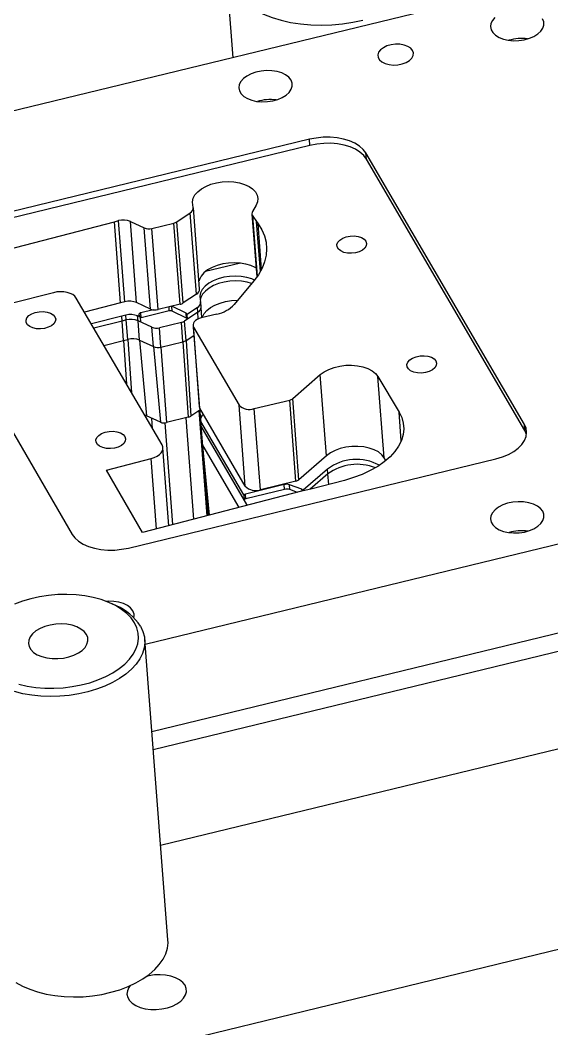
# Model space of a CAD drawing. Header units: millimetres. Extents: x 4 to 907, y 5 to 1495.
# Drawn here: x 227.1 to 316.2, y 167.2 to 336.3 of the extents above; entities that cross this region are included whole.
import ezdxf

# ---------------------------------------------------------------- set-up
doc = ezdxf.new("R2010")
doc.units = ezdxf.units.MM

msp = doc.modelspace()

# ---------------------------------------------------------------- linework, layer by layer
at = {"color": 7, "linetype": 'Continuous', "lineweight": 25}
for p, q in [((320.518, 344.096), (70.29, 283.279)), ((261.599, 344.36), (262.704, 330.044)), ((275.56, 316.352), (213.951, 301.378)), ((275.639, 315.336), (275.56, 316.352)), ((275.639, 315.336), (214.03, 300.362)), ((311.579, 268.538), (285.013, 314.062)), ((285.092, 313.047), (285.013, 314.062)), ((311.658, 267.522), (285.092, 313.047)), ((256.069, 304.992), (255.987, 305.311)), ((257.139, 291.266), (256.088, 304.875)), ((266.608, 305.284), (266.019, 304.255)), ((253.342, 302.522), (255.548, 303.999)), ((256.599, 290.391), (255.548, 303.999)), ((265.913, 303.821), (266.728, 293.267)), ((266.053, 303.449), (266.685, 302.561)), ((220.867, 296.844), (242.845, 302.54)), ((242.845, 302.54), (243.561, 302.714)), ((243.895, 288.931), (242.845, 302.54)), ((244.612, 289.105), (243.561, 302.714)), ((245.525, 302.579), (247.854, 301.489)), ((246.575, 288.971), (245.525, 302.579)), ((248.905, 287.88), (247.854, 301.489)), ((249.123, 301.4), (252.804, 302.295)), ((250.173, 287.791), (249.123, 301.4)), ((253.855, 288.686), (252.804, 302.295)), ((254.393, 288.913), (253.342, 302.522)), ((266.685, 302.561), (266.946, 302.194)), ((209.187, 295.633), (235.753, 250.108)), ((263.973, 295.596), (258.118, 294.173)), ((266.226, 292.619), (262.929, 288.648)), ((232.612, 290.637), (225.549, 288.807)), ((250.844, 265.095), (236.463, 289.739)), ((256.599, 290.391), (254.393, 288.913)), ((257.21, 289.468), (257.292, 289.149)), ((243.895, 288.931), (237.849, 287.364)), ((244.612, 289.105), (243.895, 288.931)), ((248.905, 287.88), (246.575, 288.971)), ((249.325, 287.755), (247.276, 287.257)), ((252.056, 287.591), (247.338, 286.445)), ((253.855, 288.686), (250.173, 287.791)), ((254.874, 287.183), (252.505, 288.358)), ((254.937, 286.37), (252.554, 287.553)), ((256.771, 288.157), (255.031, 286.991)), ((256.834, 287.344), (256.771, 288.157)), ((257.374, 288.22), (257.311, 289.032)), ((257.512, 286.438), (257.374, 288.22)), ((244.068, 286.697), (239.004, 285.385)), ((244.13, 285.884), (239.424, 284.665)), ((244.784, 286.871), (244.068, 286.697)), ((244.13, 285.884), (244.068, 286.697)), ((244.847, 286.058), (244.13, 285.884)), ((244.381, 282.635), (244.13, 285.884)), ((244.847, 286.058), (244.784, 286.871)), ((245.098, 282.809), (244.847, 286.058)), ((247.147, 286.549), (246.748, 286.736)), ((246.81, 285.924), (246.748, 286.736)), ((249.14, 284.833), (246.81, 285.924)), ((247.061, 282.674), (246.81, 285.924)), ((247.21, 285.737), (246.81, 285.924)), ((246.958, 286.874), (247.147, 286.549)), ((247.147, 286.549), (247.21, 285.737)), ((247.338, 286.445), (247.276, 287.257)), ((256.834, 287.344), (254.628, 285.866)), ((254.879, 282.617), (254.628, 285.866)), ((254.937, 286.37), (254.874, 287.183)), ((255.094, 286.178), (255.031, 286.991)), ((256.834, 287.344), (255.094, 286.178)), ((260.034, 287.05), (257.397, 286.41)), ((249.391, 281.583), (249.14, 284.833)), ((254.09, 285.639), (250.408, 284.745)), ((250.659, 281.495), (250.408, 284.745)), ((254.341, 282.39), (254.09, 285.639)), ((256.027, 285.185), (257.078, 271.576)), ((256.125, 284.878), (263.745, 271.798)), ((257.176, 271.27), (256.125, 284.878)), ((244.381, 282.635), (245.098, 282.809)), ((244.381, 282.635), (244.904, 275.273)), ((247.061, 282.674), (249.391, 281.583)), ((247.061, 282.674), (248.232, 270.007)), ((254.879, 282.617), (255.667, 269.92)), ((249.391, 281.583), (250.561, 268.916)), ((250.659, 281.495), (254.341, 282.39)), ((250.659, 281.495), (251.561, 268.846)), ((254.341, 282.39), (255.243, 269.741)), ((272.739, 272.879), (277.347, 276.894)), ((278.398, 263.285), (277.347, 276.894)), ((287.026, 276.56), (290.572, 270.615)), ((288.076, 262.951), (287.026, 276.56)), ((266.266, 271.187), (272.237, 272.638)), ((273.288, 259.029), (272.237, 272.638)), ((273.789, 259.271), (272.739, 272.879)), ((257.318, 271.026), (255.667, 269.92)), ((264.795, 258.189), (257.176, 271.27)), ((257.302, 269.664), (257.203, 270.949)), ((264.795, 258.189), (263.745, 271.798)), ((267.316, 257.578), (266.266, 271.187)), ((250.561, 268.916), (248.232, 270.007)), ((255.243, 269.741), (251.561, 268.846)), ((256.18, 252.648), (254.868, 269.65)), ((257.25, 269.342), (257.313, 268.529)), ((264.523, 256.718), (257.348, 269.036)), ((257.411, 268.223), (257.348, 269.036)), ((252.662, 251.737), (251.344, 268.808)), ((257.313, 268.529), (257.564, 265.28)), ((265.03, 255.142), (257.411, 268.223)), ((257.662, 264.973), (257.411, 268.223)), ((264.586, 255.906), (257.411, 268.223)), ((311.658, 267.522), (311.579, 268.538)), ((311.936, 266.876), (311.658, 267.522)), ((252, 251.565), (250.992, 264.635)), ((257.565, 265.265), (258.746, 253.313)), ((241.498, 260.868), (249.008, 262.815)), ((245.205, 247.819), (306.814, 262.793)), ((278.398, 263.285), (273.789, 259.271)), ((288.353, 262.486), (288.076, 262.951)), ((247.583, 250.42), (241.498, 260.868)), ((258.568, 253.267), (257.915, 261.725)), ((278.57, 261.051), (274.484, 257.491)), ((278.633, 260.238), (278.57, 261.051)), ((248, 231.681), (361.624, 259.297)), ((273.288, 259.029), (267.316, 257.578)), ((278.633, 260.238), (275.693, 257.677)), ((281.427, 259.162), (275.783, 257.699)), ((274.005, 257.268), (247.583, 250.42)), ((271.309, 258.452), (264.807, 256.872)), ((271.371, 257.639), (264.869, 256.059)), ((271.371, 257.639), (271.309, 258.452)), ((274.281, 257.666), (272.199, 258.419)), ((272.262, 257.607), (272.199, 258.419)), ((273.536, 257.146), (272.262, 257.607)), ((275.783, 257.699), (274.005, 257.268)), ((274.492, 257.386), (274.484, 257.491)), ((264.523, 256.718), (264.586, 255.906)), ((264.869, 256.059), (264.807, 256.872)), ((265.157, 254.975), (265.03, 255.142)), ((243.182, 238.106), (242.451, 238.453)), ((249.129, 217.057), (324.256, 235.316)), ((251.827, 182.104), (247.938, 232.476)), ((249.364, 214.01), (324.491, 232.269)), ((249.364, 214.01), (324.356, 232.237)), ((250.603, 197.964), (319.249, 214.648)), ((138.527, 137.089), (403.92, 201.592))]:
    msp.add_line(p, q, dxfattribs=at)
at = {"color": 8, "linetype": 'Continuous', "lineweight": 25}
for p, q in [((266.828, 293.411), (266.053, 303.449)), ((267.33, 294.213), (266.685, 302.561)), ((267.533, 294.595), (266.946, 302.194)), ((252.056, 287.591), (252.006, 288.237)), ((252.554, 287.553), (252.492, 288.355)), ((256.918, 286.25), (256.834, 287.344)), ((241.104, 281.785), (244.381, 282.635)), ((245.098, 282.809), (245.736, 273.848)), ((254.879, 282.617), (256.159, 283.474)), ((258.419, 253.228), (257.058, 270.852)), ((249.26, 267.81), (249.122, 269.59)), ((290.943, 265.819), (290.572, 270.615)), ((257.662, 264.973), (263.705, 254.598)), ((258.804, 253.328), (257.662, 264.973)), ((249.918, 251.025), (249.008, 262.815)), ((278.769, 258.473), (278.633, 260.238)), ((274.306, 257.341), (274.281, 257.666)), ((265.045, 254.946), (265.03, 255.142))]:
    msp.add_line(p, q, dxfattribs=at)
at = {"color": 8, "linetype": 'Continuous', "lineweight": 25, "flags": 128}
for points in [[(261.599, 344.36), (261.618, 344.154), (261.823, 343.141), (262.204, 342.155), (262.758, 341.206), (263.479, 340.303), (264.36, 339.455), (265.392, 338.671), (266.564, 337.96), (267.863, 337.328), (269.278, 336.782), (270.793, 336.328), (272.392, 335.969), (274.06, 335.711), (275.779, 335.556), (277.532, 335.504), (279.3, 335.557), (281.065, 335.715), (282.81, 335.975), (284.516, 336.334)], [(257.554, 286.448), (257.591, 286.559), (257.89, 287.125), (258.354, 287.658), (258.968, 288.143), (259.712, 288.563), (260.562, 288.904), (261.491, 289.155), (262.467, 289.308), (263.459, 289.357), (263.518, 289.357)], [(257.564, 265.28), (257.577, 265.191), (257.662, 264.973)]]:
    msp.add_lwpolyline(points, dxfattribs=at)
at = {"color": 7, "linetype": 'Continuous', "lineweight": 25, "flags": 128}
for points in [[(306.651, 336.786), (306.221, 336.298), (305.962, 335.778), (305.883, 335.247), (305.988, 334.727), (306.273, 334.24), (306.725, 333.804), (307.327, 333.439), (308.054, 333.158), (308.875, 332.975), (309.758, 332.895), (310.666, 332.922), (311.562, 333.055), (312.41, 333.29), (313.174, 333.615), (313.823, 334.018), (314.332, 334.482), (314.678, 334.989), (314.848, 335.517), (314.835, 336.045), (314.639, 336.552)], [(292.839, 331.253), (292.516, 331.631), (292.035, 331.942), (291.426, 332.166), (290.727, 332.289), (289.982, 332.304), (289.238, 332.209), (288.542, 332.011), (287.936, 331.722), (287.46, 331.36), (287.144, 330.947), (287.006, 330.511), (287.057, 330.078), (287.292, 329.675), (287.697, 329.328), (288.246, 329.058), (288.905, 328.883), (289.633, 328.814), (290.384, 328.854), (291.11, 329.002), (291.766, 329.247), (292.311, 329.576), (292.71, 329.966), (292.939, 330.394), (292.983, 330.832), (292.839, 331.253)], [(272.46, 326.3), (272.09, 326.764), (271.56, 327.167), (270.893, 327.491), (270.114, 327.725), (269.258, 327.857), (268.358, 327.884), (267.451, 327.803), (266.575, 327.618), (265.765, 327.337), (265.054, 326.971), (264.472, 326.535), (264.043, 326.047), (263.783, 325.527), (263.705, 324.996), (263.81, 324.476), (264.094, 323.988), (264.547, 323.553), (265.148, 323.188), (265.875, 322.907), (266.697, 322.723), (267.58, 322.643), (268.488, 322.671), (269.384, 322.804), (270.231, 323.038), (270.995, 323.364), (271.645, 323.767), (272.153, 324.231), (272.499, 324.738), (272.669, 325.266), (272.656, 325.794), (272.46, 326.3)], [(285.013, 314.062), (284.559, 314.67), (283.941, 315.219), (283.174, 315.698), (282.278, 316.094), (281.274, 316.397), (280.186, 316.6), (279.043, 316.698), (277.872, 316.689), (276.701, 316.572), (275.56, 316.352)], [(285.092, 313.047), (284.637, 313.654), (284.019, 314.204), (283.253, 314.682), (282.356, 315.078), (281.352, 315.381), (280.265, 315.584), (279.122, 315.683), (277.95, 315.673), (276.78, 315.557), (275.639, 315.336)], [(255.987, 305.311), (255.931, 305.885), (256.054, 306.464), (256.353, 307.03), (256.817, 307.564), (257.431, 308.048), (258.176, 308.468), (259.026, 308.809), (259.954, 309.06), (260.93, 309.213), (261.922, 309.262), (262.897, 309.207), (263.825, 309.05), (264.673, 308.794), (265.415, 308.449), (266.027, 308.026), (266.488, 307.538), (266.783, 307.002), (266.903, 306.436), (266.845, 305.856), (266.608, 305.284)], [(266.946, 302.194), (267.559, 301.192), (268.003, 300.153), (268.273, 299.086), (268.367, 297.999), (268.285, 296.903), (268.027, 295.807), (267.595, 294.722), (266.993, 293.656), (266.226, 292.619)], [(285.015, 299.268), (285.138, 298.886), (285.076, 298.489), (284.834, 298.107), (284.429, 297.769), (283.893, 297.499), (283.263, 297.317), (282.588, 297.238), (281.917, 297.267), (281.3, 297.401), (280.783, 297.631), (280.404, 297.94), (280.192, 298.304), (280.161, 298.698), (280.314, 299.091), (280.641, 299.454), (281.116, 299.761), (281.704, 299.989), (282.363, 300.121), (283.042, 300.146), (283.692, 300.064), (284.264, 299.88), (284.716, 299.608), (285.015, 299.268)], [(266.613, 294.753), (266.466, 294.84), (265.724, 295.185), (264.875, 295.441), (263.948, 295.599), (262.973, 295.654), (261.981, 295.604), (261.005, 295.451), (260.076, 295.2), (259.226, 294.859), (258.482, 294.44), (257.868, 293.955), (257.404, 293.421), (257.105, 292.855), (257.034, 292.623)], [(266.342, 292.761), (265.896, 292.951), (265.048, 293.207), (264.12, 293.365), (263.145, 293.42), (262.153, 293.37), (261.177, 293.217), (260.249, 292.966), (259.399, 292.625), (258.654, 292.205), (258.04, 291.721), (257.576, 291.187), (257.278, 290.621), (257.154, 290.042), (257.21, 289.468)], [(265.858, 292.176), (265.11, 292.394), (264.183, 292.552), (263.208, 292.607), (262.216, 292.557), (261.24, 292.404), (260.311, 292.153), (259.461, 291.813), (258.717, 291.393), (258.103, 290.908), (257.639, 290.374), (257.34, 289.809), (257.232, 289.382)], [(265.858, 292.176), (265.11, 292.394), (264.183, 292.552), (263.208, 292.607), (262.216, 292.557), (261.24, 292.404), (260.311, 292.153), (259.461, 291.813), (258.717, 291.393), (258.103, 290.908), (257.639, 290.374), (257.34, 289.809), (257.232, 289.382)], [(236.463, 289.739), (236.221, 290.044), (235.875, 290.309), (235.441, 290.524), (234.934, 290.681), (234.375, 290.773), (233.786, 290.796), (233.19, 290.75), (232.612, 290.637)], [(232.884, 286.598), (233.007, 286.216), (232.945, 285.819), (232.703, 285.437), (232.299, 285.098), (231.762, 284.829), (231.133, 284.647), (230.457, 284.568), (229.787, 284.596), (229.17, 284.731), (228.653, 284.961), (228.274, 285.27), (228.061, 285.634), (228.03, 286.028), (228.183, 286.421), (228.51, 286.784), (228.985, 287.091), (229.573, 287.319), (230.232, 287.451), (230.911, 287.476), (231.561, 287.394), (232.133, 287.21), (232.586, 286.938), (232.884, 286.598)], [(247.276, 287.257), (247.186, 287.229), (247.106, 287.193), (247.039, 287.148), (246.986, 287.097), (246.951, 287.042), (246.934, 286.985), (246.937, 286.929), (246.958, 286.874)], [(257.397, 286.41), (257.039, 286.3), (256.719, 286.152), (256.449, 285.974), (256.239, 285.771), (256.098, 285.551), (256.031, 285.323), (256.04, 285.096), (256.125, 284.878)], [(296.735, 279.184), (296.858, 278.801), (296.796, 278.405), (296.554, 278.023), (296.15, 277.684), (295.613, 277.414), (294.984, 277.233), (294.308, 277.154), (293.638, 277.182), (293.021, 277.316), (292.504, 277.546), (292.125, 277.855), (291.912, 278.22), (291.881, 278.613), (292.034, 279.006), (292.361, 279.37), (292.836, 279.677), (293.424, 279.905), (294.083, 280.036), (294.762, 280.062), (295.412, 279.98), (295.984, 279.796), (296.437, 279.524), (296.735, 279.184)], [(277.347, 276.894), (278.001, 277.371), (278.783, 277.778), (279.667, 278.101), (280.623, 278.329), (281.62, 278.455), (282.623, 278.475), (283.599, 278.387), (284.516, 278.195), (285.343, 277.905), (286.052, 277.527), (286.619, 277.074), (287.026, 276.56)], [(257.176, 271.27), (257.091, 271.488), (257.078, 271.576)], [(248.232, 270.007), (247.997, 270.101), (247.905, 270.131)], [(290.572, 270.615), (291.014, 269.707), (291.276, 268.767), (291.355, 267.806), (291.251, 266.838), (290.964, 265.872), (290.497, 264.922), (289.858, 263.998), (289.053, 263.113), (288.092, 262.276), (286.988, 261.499), (285.753, 260.791), (284.404, 260.161), (282.955, 259.616), (281.427, 259.162)], [(244.605, 266.514), (244.728, 266.131), (244.666, 265.734), (244.423, 265.352), (244.019, 265.014), (243.482, 264.744), (242.853, 264.563), (242.178, 264.483), (241.507, 264.512), (240.89, 264.646), (240.373, 264.876), (239.994, 265.185), (239.781, 265.55), (239.75, 265.943), (239.904, 266.336), (240.23, 266.7), (240.705, 267.007), (241.294, 267.235), (241.952, 267.366), (242.631, 267.392), (243.281, 267.31), (243.854, 267.126), (244.306, 266.854), (244.605, 266.514)], [(257.411, 268.223), (257.326, 268.441), (257.313, 268.529)], [(257.411, 268.223), (257.326, 268.441), (257.313, 268.529)], [(306.814, 262.793), (307.898, 263.113), (308.896, 263.524), (309.786, 264.015), (310.545, 264.576), (311.155, 265.191), (311.599, 265.847), (311.869, 266.526), (311.956, 267.212), (311.858, 267.888), (311.579, 268.538)], [(249.008, 262.815), (249.531, 262.985), (249.997, 263.207), (250.388, 263.475), (250.691, 263.777), (250.893, 264.102), (250.988, 264.438), (250.971, 264.773), (250.844, 265.095)], [(288.076, 262.951), (287.67, 263.465), (287.102, 263.919), (286.394, 264.297), (285.567, 264.587), (284.65, 264.779), (283.674, 264.866), (282.67, 264.847), (281.674, 264.721), (280.718, 264.492), (279.834, 264.169), (279.052, 263.762), (278.398, 263.285)], [(314.654, 253.996), (314.283, 254.46), (313.753, 254.863), (313.086, 255.187), (312.308, 255.421), (311.451, 255.553), (310.551, 255.58), (309.644, 255.499), (308.768, 255.314), (307.958, 255.033), (307.247, 254.667), (306.665, 254.231), (306.236, 253.743), (305.976, 253.223), (305.898, 252.692), (306.003, 252.172), (306.287, 251.685), (306.74, 251.249), (307.342, 250.884), (308.068, 250.603), (308.89, 250.419), (309.773, 250.339), (310.681, 250.367), (311.577, 250.5), (312.424, 250.734), (313.189, 251.06), (313.838, 251.463), (314.346, 251.927), (314.692, 252.434), (314.863, 252.962), (314.849, 253.49), (314.654, 253.996)], [(235.753, 250.108), (236.207, 249.501), (236.825, 248.952), (237.592, 248.473), (238.488, 248.077), (239.492, 247.774), (240.579, 247.571), (241.723, 247.473), (242.894, 247.482), (244.065, 247.598), (245.205, 247.819)], [(246.214, 235.283), (245.65, 236.087), (244.926, 236.839), (244.052, 237.532), (243.04, 238.154), (241.902, 238.698), (240.654, 239.157), (239.311, 239.525), (237.891, 239.798), (236.413, 239.97), (234.896, 240.042), (233.36, 240.01), (231.825, 239.877), (230.31, 239.643), (228.836, 239.311), (227.421, 238.887), (226.085, 238.375)], [(245.936, 237.295), (245.565, 237.759), (245.035, 238.161), (244.368, 238.486), (243.59, 238.719), (242.733, 238.852), (241.833, 238.878), (241.497, 238.861)], [(226.845, 224.992), (228.228, 224.672), (229.679, 224.449), (231.179, 224.327), (232.708, 224.307), (234.246, 224.389), (235.774, 224.573), (237.271, 224.856), (238.718, 225.235), (240.095, 225.704), (241.386, 226.257), (242.572, 226.888), (243.64, 227.587), (244.574, 228.346), (245.362, 229.155), (245.995, 230.003), (246.464, 230.88), (246.763, 231.773), (246.888, 232.672), (246.838, 233.564), (246.612, 234.438), (246.214, 235.283)], [(247.225, 234.701), (247.64, 233.826), (247.883, 232.921), (247.952, 231.998), (247.845, 231.067), (247.563, 230.139), (247.111, 229.226), (246.493, 228.339), (245.717, 227.489), (244.792, 226.686), (243.731, 225.939), (242.545, 225.259), (241.248, 224.652), (239.858, 224.127), (238.39, 223.689), (236.863, 223.345), (235.294, 223.098), (233.704, 222.951), (232.111, 222.907), (230.534, 222.965), (228.994, 223.124), (227.507, 223.384), (226.094, 223.741)], [(238.158, 233.325), (237.776, 233.811), (237.238, 234.237), (236.561, 234.589), (235.77, 234.854), (234.895, 235.022), (233.966, 235.087), (233.017, 235.047), (232.083, 234.902), (231.197, 234.659), (230.392, 234.327), (229.696, 233.916), (229.134, 233.442), (228.727, 232.923), (228.49, 232.376), (228.431, 231.822), (228.552, 231.281), (228.85, 230.772), (229.312, 230.313), (229.922, 229.922), (230.659, 229.612), (231.496, 229.395), (232.402, 229.278), (233.345, 229.265), (234.291, 229.358), (235.205, 229.553), (236.055, 229.842), (236.809, 230.215), (237.441, 230.659), (237.927, 231.158), (238.25, 231.694), (238.399, 232.247), (238.368, 232.797), (238.158, 233.325)], [(226.342, 174.971), (227.44, 174.354), (228.658, 173.818), (229.982, 173.369), (231.396, 173.012), (232.882, 172.752), (234.423, 172.592), (235.999, 172.534), (237.593, 172.579), (239.183, 172.726), (240.751, 172.973), (242.279, 173.317), (243.747, 173.755), (245.137, 174.28), (246.433, 174.886), (247.619, 175.567), (248.681, 176.314), (249.605, 177.117), (250.381, 177.967), (250.999, 178.854), (251.452, 179.767), (251.733, 180.695), (251.84, 181.626), (251.827, 182.104)], [(254.687, 174.495), (254.306, 174.981), (253.767, 175.408), (253.09, 175.76), (252.3, 176.025), (251.424, 176.193), (250.495, 176.258), (249.547, 176.217), (248.613, 176.073), (248.239, 175.984)], [(245.507, 174.441), (245.257, 174.093), (245.02, 173.546), (244.961, 172.992), (245.082, 172.451), (245.379, 171.942), (245.841, 171.484), (246.452, 171.092), (247.189, 170.782), (248.026, 170.565), (248.932, 170.448), (249.875, 170.436), (250.821, 170.529), (251.735, 170.723), (252.584, 171.012), (253.338, 171.386), (253.97, 171.83), (254.457, 172.329), (254.78, 172.864), (254.929, 173.417), (254.897, 173.967), (254.687, 174.495), (254.687, 174.495)]]:
    msp.add_lwpolyline(points, dxfattribs=at)
at = {"color": 7, "linetype": 'Continuous', "lineweight": 25}
for centre, radius, start, end in [((311.128, 325.747), 7.518, 82.36458, 106.46413), ((268.949, 315.496), 7.518, 82.36458, 106.46413), ((255.119, 304.858), 0.96, 296.5895, 8.02904), ((244.344, 299.735), 3.08, 67.45344, 104.71451), ((266.632, 303.877), 0.72, 148.32637, 216.54161), ((248.62, 303.333), 1.998, 247.44474, 284.5597), ((252.426, 303.941), 1.689, 282.92246, 302.82789), ((256.139, 291.279), 1, 297.37368, 359.27687), ((245.394, 286.126), 3.08, 67.45344, 104.71451), ((249.671, 289.725), 1.998, 247.44474, 284.5597), ((252.249, 286.854), 0.762, 66.41974, 104.67829), ((253.477, 290.333), 1.689, 282.92246, 302.82789), ((256.342, 289.015), 0.96, 296.5895, 8.02904), ((256.374, 288.232), 1, 297.37368, 359.27687), ((258.979, 292.382), 5.435, 281.19165, 316.60889), ((245.567, 283.892), 3.08, 67.45344, 104.71451), ((245.629, 283.08), 3.08, 67.45344, 104.71451), ((247.486, 285.801), 0.661, 102.95321, 119.56087), ((253.712, 287.286), 1.689, 282.92246, 302.82789), ((254.785, 286.95), 0.249, 9.44474, 69.07694), ((254.848, 286.138), 0.249, 9.44474, 69.07694), ((249.906, 286.678), 1.998, 247.44474, 284.5597), ((245.88, 279.83), 3.08, 67.45344, 104.71451), ((253.963, 284.036), 1.689, 282.92246, 302.82789), ((250.157, 283.428), 1.998, 247.44474, 284.5597), ((271.982, 273.81), 1.2, 282.27364, 309.08789), ((265.479, 273.448), 2.394, 223.57602, 289.17702), ((254.945, 271.038), 1.331, 282.92246, 302.82789), ((258.188, 269.395), 0.913, 115.88134, 203.16121), ((251.165, 270.37), 1.575, 247.44474, 284.5597), ((283.409, 254.686), 7.995, 61.09621, 127.24441), ((283.53, 253.64), 8.218, 68.05873, 126.58145), ((273.033, 260.202), 1.2, 282.27364, 309.08789), ((266.53, 259.84), 2.394, 223.57602, 289.17702), ((271.698, 256.907), 1.593, 71.68245, 104.14657), ((271.761, 256.094), 1.593, 71.68245, 104.14657), ((274.202, 257.369), 0.307, 23.32633, 74.94858), ((264.916, 256.33), 0.552, 101.41125, 135.34632), ((264.979, 255.518), 0.552, 101.41125, 135.34632), ((311.142, 243.192), 7.518, 82.36458, 106.46413), ((239.626, 229.781), 9.052, 32.91786, 66.86799), ((244.6, 236.487), 1.562, 346.16044, 31.1668)]:
    msp.add_arc(centre, radius, start, end, dxfattribs=at)

doc.saveas('drawing.dxf')
